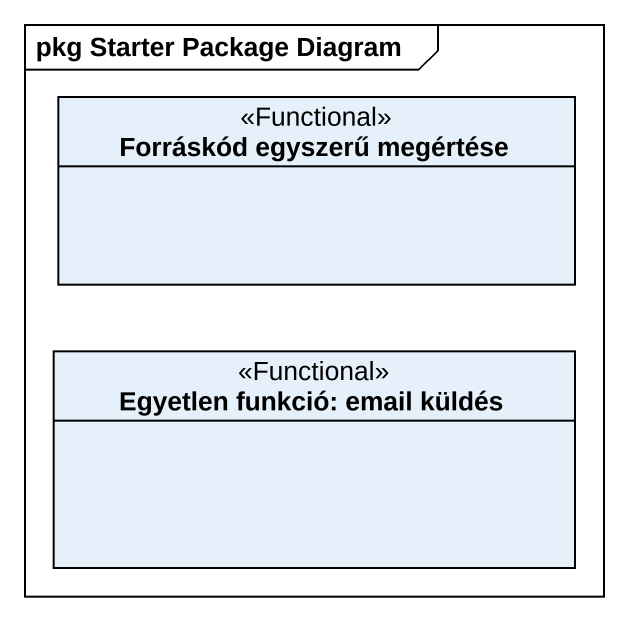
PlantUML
@startuml
mainframe pkg Starter Package Diagram
hide circle
hide empty members
class "Forráskód egyszerű megértése" as Forráskód_egyszerű_megértése <<Functional>>
class "Egyetlen funkció: email küldés" as Egyetlen_funkció_email <<Functional>>
@enduml
